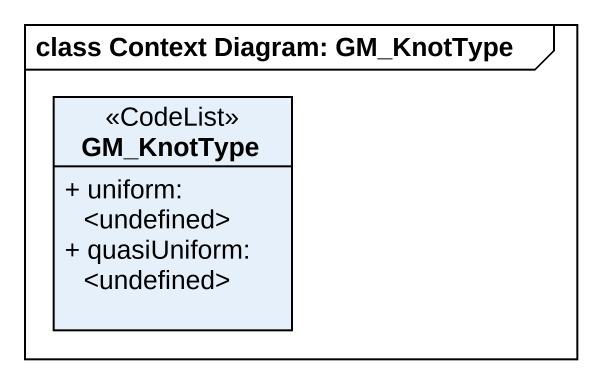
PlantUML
@startuml
mainframe class Context Diagram: GM_KnotType
hide circle
hide empty members
skinparam classAttributeIconSize 0
class GM_KnotType <<CodeList>> {
  + uniform: <undefined>
  + quasiUniform: <undefined>
}
@enduml
